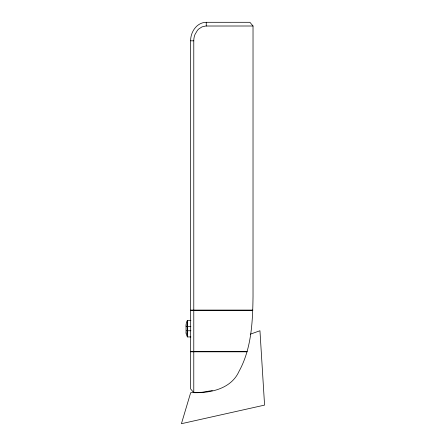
<?xml version="1.0" encoding="UTF-8"?>
<svg xmlns="http://www.w3.org/2000/svg" width="446" height="446" viewBox="0 0 446 446"><rect width="100%" height="100%" fill="white"/><g stroke="black" fill="none" stroke-linecap="round" stroke-linejoin="round"><path stroke-width="0.67" d="M186.049 325.045L186.411 322.514L187.431 320.412L190.899 320.412M187.27 335.325L187.27 321.878M187.264 335.816L187.431 336.936L190.899 336.936M187.264 320.668L187.264 321.599M190.665 40.82C190.409 32.045 196.831 22.339 206.258 22.3L249.905 22.3L253.027 26.002L253.027 296.406C252.709 321.806 251.533 348.649 238.995 371.412C231.257 388.628 210.975 393.138 193.832 392.686L190.665 388.984L190.665 40.82L193.781 40.82A16.892 16.892 0 0 1 194.986 34.487L197.433 30.339A13.146 13.146 0 0 1 198.827 28.923L202.055 26.872L205.645 26.019L253.027 26.002M247.09 351.504L190.665 351.398M250.329 334.182L259.951 330.742L264.573 405.107L181.427 423.7L190.665 392.714L202.049 392.279L212.368 390.54M186.562 330.832L186.969 330.781M187.125 330.759L190.899 330.742M190.665 310.082L252.77 310.082L252.754 310.494L190.665 310.494M186.094 326.522L190.899 326.611M190.665 351.81L247.006 351.81M187.22 326.611L186.584 326.595M187.264 336.669L186.166 333.77M186.155 333.703L186.049 332.437M206.258 22.3L206.258 26.002M193.781 40.82L193.781 392.636M187.431 320.412L187.431 336.936M186.049 325.095L186.049 332.253"/></g></svg>
